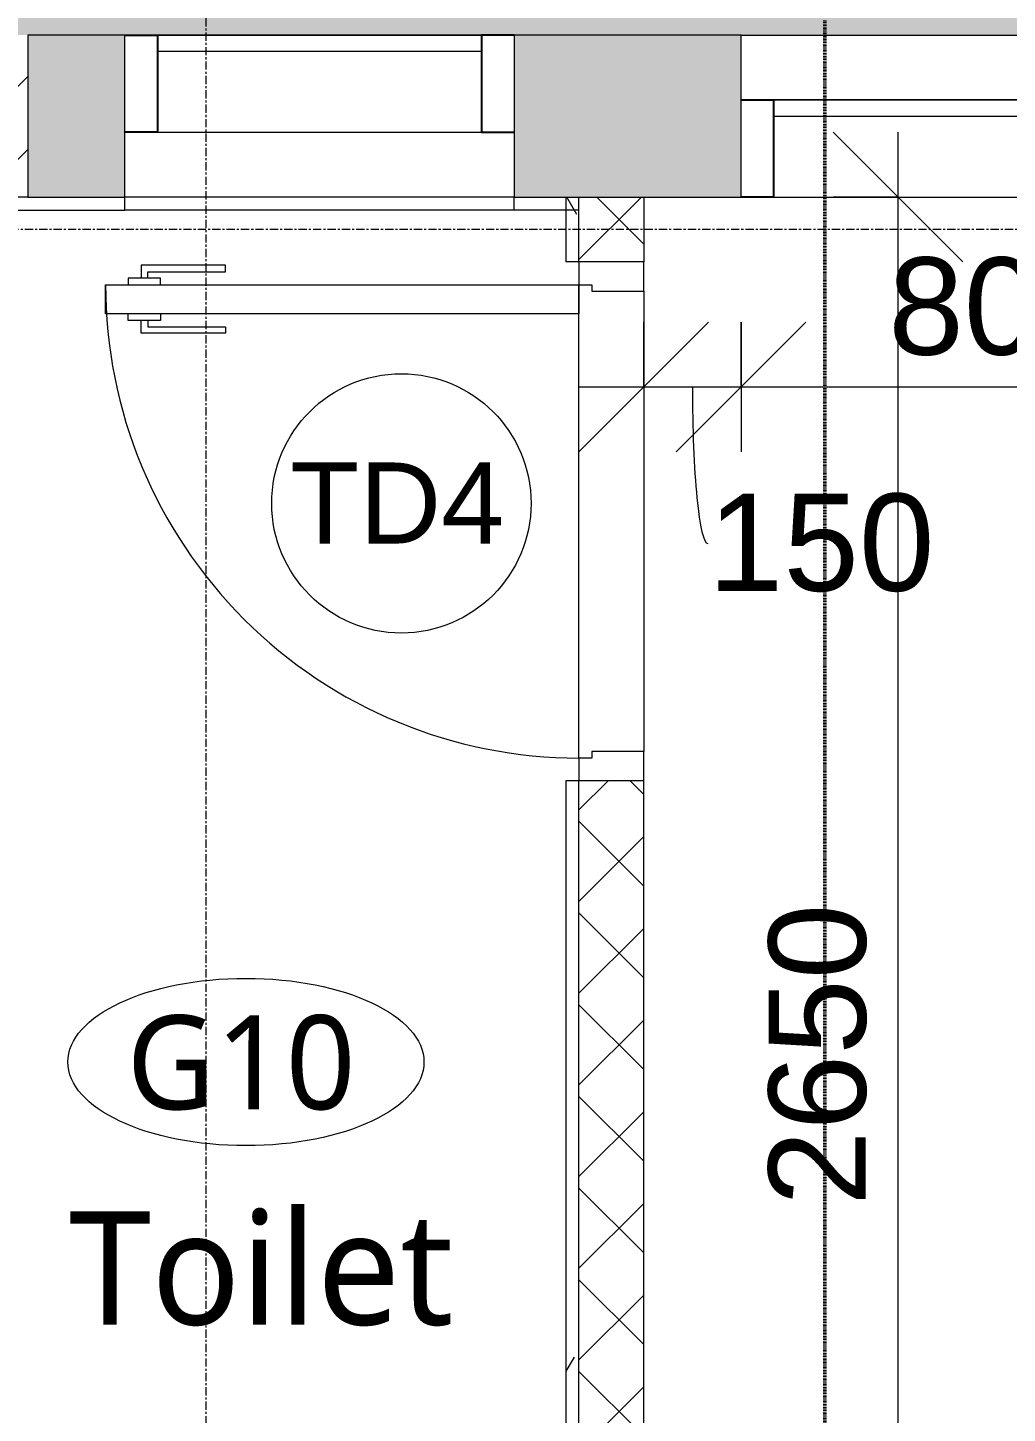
# Model space of a CAD drawing. Header units: millimetres. Extents: x -14329 to 996201, y -409013 to 338495.
# Drawn here: x -2114 to -603, y 2897 to 5033 of the extents above; entities that cross this region are included whole.
import ezdxf

# ---------------------------------------------------------------- set-up
doc = ezdxf.new("R2010")
doc.units = ezdxf.units.MM
doc.linetypes.add('Callout Boundary', pattern=[2.38125, 1.190625, -1.190625])
doc.linetypes.add('Grid Line', pattern=[22.225, 12.7, -3.175, 3.175, -3.175])
for name, color, linetype, lineweight in [('A-ANNO-DIMS', 211, 'Continuous', 9), ('A-ANNO-DIMS-100', 211, 'Continuous', 9), ('A-ANNO-SYMB', 150, 'Continuous', 9), ('A-AREA-IDEN', 2, 'Continuous', 9), ('A-DETL-GENF', 92, 'Continuous', 9), ('A-DETL-THIN', 151, 'Continuous', 9), ('A-DOOR', 31, 'Continuous', 9), ('A-DOOR-IDEN', 31, 'Continuous', 18), ('A-FLOR-PATT', 8, 'Continuous', 9), ('A-GLAZ-CURT', 52, 'Continuous', 9), ('A-GLAZ-CWMG', 51, 'Continuous', 9), ('A-WALL', 113, 'Continuous', 9), ('A-WALL-PATT', 111, 'Continuous', 18), ('S-GRID', 1, 'Continuous', 9)]:
    doc.layers.add(name, color=color, linetype=linetype, lineweight=lineweight)
doc.styles.add('Arial_1', font='arial.ttf', dxfattribs={"height": 150})
doc.styles.add('Arial_4', font='arial.ttf', dxfattribs={"height": 125})
doc.styles.add('Lucida Sans Unicode_1', font='l_10646.ttf', dxfattribs={"height": 175})
doc.styles.add('Lucida Sans Unicode_2', font='l_10646.ttf', dxfattribs={"height": 145})
doc.dimstyles.new('100', dxfattribs={"dimscale": 304.8, "dimtxt": 153.03891, "dimasz": 0.656168, "dimexe": 0.328084, "dimexo": 0.0625, "dimgap": 0.016404, "dimtad": 1, "dimdec": 0, "dimzin": 0, "dimdsep": 46, "dimtxsty": 'Arial_1', "dimblk1": 'OBLIQUE', "dimblk2": 'OBLIQUE', "dimsah": 1, "dimcen": 0.09, "dimdle": 0.328084, "dimazin": 0, "dimtfac": 1, "dimtdec": 4, "dimtix": 1, "dimtmove": 0, "dimatfit": 3, "dimfxl": 0.328084, "dimfxlon": 1, "dimtvp": 1, "dimtolj": 1, "dimtzin": 0, "dimarcsym": 2})
doc.dimstyles.new('100_2', dxfattribs={"dimscale": 304.8, "dimtxt": 153.03891, "dimasz": 0.656168, "dimexe": 0.328084, "dimexo": 0.0625, "dimgap": 0.016404, "dimtad": 1, "dimdec": 0, "dimzin": 0, "dimdsep": 46, "dimtxsty": 'Arial_1', "dimblk1": 'OBLIQUE', "dimblk2": 'OBLIQUE', "dimsah": 1, "dimcen": 0.09, "dimdle": 0.328084, "dimazin": 0, "dimtfac": 1, "dimtdec": 4, "dimtix": 1, "dimtmove": 1, "dimatfit": 3, "dimfxl": 0.328084, "dimfxlon": 1, "dimtvp": 1, "dimtolj": 1, "dimtzin": 0, "dimarcsym": 2})
pattern_1 = [(0, (0, 0), (406.4, 101.6), [33.528, -271.272, 33.528, -271.272, -1625.6]), (0, (0, 0), (406.4, 101.6), [-609.6, 33.528, -576.072, 33.528, -271.272, -711.2]), (0, (0, 0), (406.4, 101.6), [-1524, 33.528, -169.672, 33.528, -474.472]), (120, (152.4, 50.8), (-291.1882, 301.1527), [33.528, -271.272, 33.528, -271.272, -1625.6]), (120, (152.4, 50.8), (-291.1882, 301.1527), [-609.6, 33.528, -576.072, 33.528, -271.272, -711.2]), (120, (152.4, 50.8), (-291.1882, 301.1527), [-1524, 33.528, -169.672, 33.528, -474.472]), (240, (203.2, 254), (-115.2118, -402.7527), [33.528, -271.272, 33.528, -271.272, -1625.6]), (240, (203.2, 254), (-115.2118, -402.7527), [-609.6, 33.528, -576.072, 33.528, -271.272, -711.2]), (240, (203.2, 254), (-115.2118, -402.7527), [-1524, 33.528, -169.672, 33.528, -474.472])]

# ---------------------------------------------------------------- blocks, each defined once
blk = doc.blocks.new('Single_Flush_Door_-_Modern_12229 - TD4-882576-Ground Floor Lvl')
at = {"layer": 'A-DOOR', "lineweight": 18}
for p, q in [((-355, 50), (-400, 50)), ((-355, -30), (-355, 50)), ((400, 50), (355, 50)), ((355, 50), (355, -30)), ((-365, -50), (-365, -30)), ((-365, -30), (-355, -30)), ((355, -30), (365, -30)), ((365, -30), (365, -50)), ((-400, -50), (-365, -50)), ((365, -50), (400, -50))]:
    blk.add_line(p, q, dxfattribs=at)
at = {"layer": 'A-DOOR'}
for p, q in [((-365, -780), (-365, -50)), ((-365, -50), (-320, -50)), ((-320, -50), (-320, -780)), ((-395, -595), (-395, -725)), ((-385, -595), (-395, -595)), ((-385, -715), (-385, -595)), ((-300, -595), (-290, -595)), ((-300, -715), (-300, -595)), ((-290, -595), (-290, -725)), ((-375, -695), (-375, -745)), ((-365, -695), (-375, -695)), ((-320, -695), (-310, -695)), ((-310, -695), (-310, -745)), ((-395, -725), (-375, -725)), ((-375, -715), (-385, -715)), ((-310, -715), (-300, -715)), ((-290, -725), (-310, -725)), ((-375, -745), (-365, -745)), ((-310, -745), (-320, -745)), ((-320, -780), (-365, -780))]:
    blk.add_line(p, q, dxfattribs=at)
blk.add_arc((-365, -50), 730, 270, 0, dxfattribs=at)
blk = doc.blocks.new('Top-hung - Glazed Panel-739246-Ground Floor Lvl')
at = {"layer": 'A-GLAZ-CURT', "lineweight": 18}
for p, q in [((-350, -75), (-350, -50)), ((350, -50), (-350, -50)), ((350, -50), (350, -75)), ((-350, -75), (350, -75)), ((350, -75), (-350, -75))]:
    blk.add_line(p, q, dxfattribs=at)
blk = doc.blocks.new('Rectangular Mullion - 50 x 150mm-736499-Ground Floor Lvl')
at = {"layer": 'A-GLAZ-CWMG', "lineweight": 25}
for p, q in [((0, 75), (-50, 75)), ((-50, 75), (-50, -75)), ((-50, -75), (0, -75))]:
    blk.add_line(p, q, dxfattribs=at)
blk = doc.blocks.new('Rectangular Mullion - 50 x 150mm-736498-Ground Floor Lvl')
at = {"layer": 'A-GLAZ-CWMG'}
blk.add_line((-963.9, 4772.2), (-263.9, 4772.2), dxfattribs=at)
blk = doc.blocks.new('Top-hung - Glazed Panel-739642-Ground Floor Lvl')
at = {"layer": 'A-GLAZ-CURT', "lineweight": 18}
for p, q in [((-250, -75), (-250, -50)), ((250, -50), (-250, -50)), ((250, -50), (250, -75)), ((-250, -75), (250, -75)), ((250, -75), (-250, -75))]:
    blk.add_line(p, q, dxfattribs=at)
blk = doc.blocks.new('Rectangular Mullion - 50 x 150mm-736500-Ground Floor Lvl')
at = {"layer": 'A-GLAZ-CWMG', "lineweight": 25}
for p, q in [((0, 75), (-50, 75)), ((-50, 75), (-50, -75)), ((-50, -75), (0, -75))]:
    blk.add_line(p, q, dxfattribs=at)
blk = doc.blocks.new('Rectangular Mullion - 50 x 150mm-736535-Ground Floor Lvl')
at = {"layer": 'A-GLAZ-CWMG'}
blk.add_line((-1913.9, 4872.2), (-1413.9, 4872.2), dxfattribs=at)
blk = doc.blocks.new('ROOM-TAG-FINISHES1 - ROOM-TAG-FINISHES-403001-Ground Floor Lvl')
at = {"layer": 'A-AREA-IDEN'}
blk.add_ellipse((5.187, 0.849), major_axis=(-2.746, 0), ratio=0.469831, dxfattribs=at)
blk = doc.blocks.new('DIMBLOCK3-Ground Floor Lvl')
at = {"layer": 'A-ANNO-DIMS-100', "transparency": 16777216}
for p, q in [((-771.7, 4772.2), (-871.7, 4872.2)), ((-771.7, 2022.2), (-771.7, 4872.2)), ((-871.7, 4772.2), (-671.7, 4772.2)), ((-771.7, 4772.2), (-871.7, 4772.2)), ((-771.7, 4772.2), (-671.7, 4672.2)), ((-771.7, 2122.2), (-871.7, 2222.2)), ((-871.7, 2122.2), (-671.7, 2122.2)), ((-771.7, 2122.2), (-871.7, 2122.2)), ((-771.7, 2122.2), (-671.7, 2022.2))]:
    blk.add_line(p, q, dxfattribs=at)
at = {"layer": 'A-ANNO-DIMS-100', "color": 0, "transparency": 16777216, "insert": (-971.5, 3216.4), "char_height": 150, "width": 553.765, "attachment_point": 1, "rotation": 90, "line_spacing_factor": 0.941778, "style": 'Arial_1'}
blk.add_mtext('2650', dxfattribs=at)
blk = doc.blocks.new('_Oblique')
at = {"color": 0, "linetype": 'ByBlock', "lineweight": -2}
blk.add_line((-0.5, -0.5), (0.5, 0.5), dxfattribs=at)
blk = doc.blocks.new('BEL-DOOR TAG - BEL-DOOR TAG-559591-Ground Floor Lvl')
at = {"layer": 'A-DOOR-IDEN'}
blk.add_circle((-0.464, 0.805), 2, dxfattribs=at)
blk = doc.blocks.new('DIMBLOCK77-Ground Floor Lvl')
at = {"layer": 'A-ANNO-DIMS-100', "transparency": 16777216}
for p, q in [((-1163.9, 4479.5), (-1063.9, 4579.5)), ((-1163.9, 4579.5), (-1163.9, 4379.5)), ((-1163.9, 4479.5), (-1163.9, 4579.5)), ((-1013.9, 4479.5), (-913.9, 4579.5)), ((-1013.9, 4579.5), (-1013.9, 4379.5)), ((-1013.9, 4479.5), (-1013.9, 4579.5)), ((-1263.9, 4479.5), (-1013.9, 4479.5)), ((-1163.9, 4479.5), (-1263.9, 4379.5)), ((-1013.9, 4479.5), (-1113.9, 4379.5))]:
    blk.add_line(p, q, dxfattribs=at)
blk.add_ellipse((-1065.1, 4479.5), major_axis=(0, 241.7), ratio=0.098457, start_param=1.570796, end_param=3.141593, dxfattribs=at)
at = {"layer": 'A-ANNO-DIMS-100', "color": 0, "transparency": 16777216, "insert": (-1065.1, 4314.9), "char_height": 150, "width": 415.324, "attachment_point": 1, "line_spacing_factor": 0.941778, "style": 'Arial_1'}
blk.add_mtext('150', dxfattribs=at)
blk = doc.blocks.new('DIMBLOCK78-Ground Floor Lvl')
at = {"layer": 'A-ANNO-DIMS-100', "transparency": 16777216}
for p, q in [((-1013.9, 4479.5), (-913.9, 4579.5)), ((-1013.9, 4579.5), (-1013.9, 4379.5)), ((-1013.9, 4479.5), (-1013.9, 4579.5)), ((-213.9, 4479.5), (-113.9, 4579.5)), ((-213.9, 4579.5), (-213.9, 4379.5)), ((-213.9, 4479.5), (-213.9, 4579.5)), ((-1013.9, 4479.5), (-1113.9, 4379.5)), ((-1013.9, 4479.5), (-213.9, 4479.5)), ((-213.9, 4479.5), (-313.9, 4379.5))]:
    blk.add_line(p, q, dxfattribs=at)
at = {"layer": 'A-ANNO-DIMS-100', "color": 0, "transparency": 16777216, "insert": (-786.9, 4679.2), "char_height": 150, "width": 415.324, "attachment_point": 1, "line_spacing_factor": 0.941778, "style": 'Arial_1'}
blk.add_mtext('800', dxfattribs=at)

msp = doc.modelspace()

# ---------------------------------------------------------------- hatches: boundary and pattern name
at = {"layer": 'A-DETL-GENF'}
h = msp.add_hatch(color=9, dxfattribs=at)
h.paths.add_polyline_path([(2685.647, -7027.83), (2835.647, -7027.83), (2835.647, -6777.83), (2685.647, -6777.83), (2685.647, -7007.83)])
h.paths.add_polyline_path([(735.647, -7027.83), (885.647, -7027.83), (885.647, -6777.83), (735.647, -6777.83), (735.647, -6819.501)])
h.paths.add_polyline_path([(-14.253, -7027.83), (135.747, -7027.83), (135.747, -6777.83), (-14.253, -6777.83), (-14.253, -6914.375)])
h.paths.add_polyline_path([(-1413.853, -7027.83), (-1413.853, -6777.83), (-1963.853, -6777.871), (-1963.853, -7027.83), (-1713.853, -7027.83)])
h.paths.add_polyline_path([(-7118.853, -5262.83), (-7038.853, -5262.83), (-7038.853, -5062.83), (-7238.853, -5062.83), (-7238.853, -5262.83), (-7120.432, -5262.83)])
h.paths.add_polyline_path([(-3263.853, -4062.83), (-3163.853, -4062.83), (-3163.853, -3862.83), (-3263.853, -3862.83), (-3263.853, -4057.635)])
h.paths.add_polyline_path([(-5188.853, -4062.83), (-5088.853, -4062.83), (-5088.853, -3862.83), (-5188.853, -3862.83), (-5188.853, -3967.958)])
h.paths.add_polyline_path([(-1863.853, -3093.628), (-1763.853, -3093.628), (-1763.853, -2943.628), (-1963.853, -2943.628), (-1963.853, -3093.626), (-1938.853, -3093.628)])
h.paths.add_polyline_path([(-1763.853, -2362.83), (-1763.853, -2162.83), (-2038.853, -2162.83), (-2038.853, -2362.83), (-1863.853, -2362.83)])
h.paths.add_polyline_path([(-38.853, -2277.833), (-38.853, -2027.833), (-138.853, -2027.833), (-138.853, -2277.833)])
h.paths.add_polyline_path([(3786.147, -2162.83), (3786.147, -1562.83), (3486.147, -1562.83), (3486.147, -2162.83), (3736.147, -2162.83)])
h.paths.add_polyline_path([(3736.147, -627.833), (3736.147, -477.83), (3486.147, -477.83), (3486.147, -627.833)])
h.paths.add_polyline_path([(-2138.853, 437.17), (-1938.853, 437.17), (-1938.853, 687.17), (-2138.853, 687.17), (-2138.853, 454.948)])
h.paths.add_polyline_path([(3786.147, 1322.17), (3786.147, 1922.17), (3486.147, 1922.17), (3486.147, 1322.17), (3736.147, 1322.17)])
h.paths.add_polyline_path([(-138.853, 1922.17), (-38.853, 1922.17), (-38.853, 2122.17), (-138.853, 2122.17), (-138.853, 2022.17)])
h.paths.add_polyline_path([(-2138.853, 1922.17), (-1938.853, 1922.17), (-1938.853, 2122.17), (-2138.853, 2122.17), (-2138.853, 1967.625)])
h.paths.add_polyline_path([(-3038.853, 1922.17), (-2838.853, 1922.17), (-2838.853, 2122.17), (-3038.853, 2122.17)])
h.paths.add_polyline_path([(2886.147, 2522.17), (2986.147, 2522.17), (2986.147, 2622.17), (2886.147, 2622.17)])
h.paths.add_polyline_path([(-7238.853, 3337.17), (-7038.853, 3337.17), (-7038.853, 3537.17), (-7238.853, 3537.17)])
h.paths.add_polyline_path([(-2113.853, 4772.17), (-1963.853, 4772.17), (-1963.853, 5022.17), (-2113.853, 5022.17), (-2113.853, 4780.235)])
h.paths.add_polyline_path([(786.147, 4772.17), (786.147, 5022.17), (636.147, 5022.17), (636.147, 4772.17)])
h.paths.add_polyline_path([(1986.147, 4772.17), (1986.147, 5022.17), (1686.147, 5022.17), (1686.147, 4772.17), (1886.147, 4772.17)])
h.paths.add_polyline_path([(-1013.853, 4772.17), (-1013.853, 5022.17), (-1363.853, 5022.17), (-1363.853, 4772.17), (-1163.853, 4772.17)])
h.paths.add_polyline_path([(-63.853, 4772.17), (-63.853, 5022.17), (-213.853, 5022.17), (-213.853, 4772.17)])
h.paths.add_polyline_path([(2886.147, 4772.17), (3036.147, 4772.17), (3036.147, 5022.17), (2886.147, 5022.17), (2886.147, 4925.073)])
at = {"layer": 'A-FLOR-PATT'}
h = msp.add_hatch(dxfattribs=at)
h.set_pattern_fill('FP_4', color=256, style=0, pattern_type=2)
h.set_pattern_definition([(45, (0, 0), (0, 215.5261), [457.2, -152.4]), (135, (107.76, 107.76), (1e-14, 215.5261), [457.2, -152.4])])
h.paths.add_polyline_path([(3736.147, -8377.83), (5736.147, -8377.83), (5736.147, 9822.171), (-5221.853, 9822.171), (-5221.853, 9820.571), (-6090.853, 9820.571), (-6090.853, 9822.171), (-6116.853, 9822.171), (-6116.853, 9820.571), (-6985.853, 9820.571), (-6985.853, 9822.171), (-7038.853, 9822.171), (-7038.853, 7137.17), (-6238.853, 7137.17), (-6238.853, 7037.17), (-3788.853, 7037.17), (-3788.853, 7137.17), (-2788.853, 7137.17), (-2788.853, 6496.82), (-2779.328, 6496.82), (-2779.328, 6439.67), (-2547.553, 6439.67), (-2547.553, 6430.145), (-2553.903, 6430.145), (-2553.903, 5844.195), (-2547.553, 5844.195), (-2547.553, 5834.67), (-2779.328, 5834.67), (-2779.328, 5777.52), (-2788.853, 5777.52), (-2788.853, 5022.17), (486.147, 5022.17), (486.147, 6022.17), (3186.147, 6022.17), (3186.147, 5022.17), (3736.147, 5022.17), (3736.147, 1922.17), (3786.147, 1922.17), (3786.147, 1322.17), (3736.147, 1322.17), (3736.147, -177.83), (4936.147, -177.83), (4936.147, -2162.83), (3736.147, -2162.83), (3736.147, -8227.83)])
h.paths.add_polyline_path([(-2777.74, 5844.195), (-2604.703, 5844.195), (-2604.703, 6430.145), (-2788.853, 6430.145), (-2788.853, 5844.195), (-2779.328, 5844.195)])
at = {"layer": 'A-WALL-PATT', "lineweight": 9}
h = msp.add_hatch(dxfattribs=at)
h.set_pattern_fill('FP_1', color=256, style=0, pattern_type=2)
h.set_pattern_definition([(45, (0, 0), (-112.253, 112.253), []), (45, (112.25, 0), (-112.253, 112.253), [79.375, -39.687])])
h.paths.add_polyline_path([(-63.853, 4772.17), (636.147, 4772.17), (636.147, 5022.17), (-63.853, 5022.17), (-63.853, 4809.67)])
h.paths.add_polyline_path([(-2238.853, 4772.17), (-2113.853, 4772.17), (-2113.853, 5022.17), (-2788.853, 5022.17), (-2788.853, 4772.17)])
h.paths.add_polyline_path([(3486.147, 4772.17), (3486.147, 5022.17), (3036.147, 5022.17), (3036.147, 4772.17), (3072.686, 4772.17)])
h = msp.add_hatch(dxfattribs=at)
h.set_pattern_fill('FP_8', color=256, style=0, pattern_type=2)
h.set_pattern_definition(pattern_1)
h.paths.add_polyline_path([(-1363.853, 4752.17), (-1283.853, 4752.17), (-1283.853, 4772.17), (-1363.853, 4772.17)])
h.paths.add_polyline_path([(-2113.853, 4752.17), (-1963.853, 4752.17), (-1963.853, 4772.17), (-2118.853, 4772.17), (-2118.853, 4752.17)])
h = msp.add_hatch(dxfattribs=at)
h.set_pattern_fill('FP_8', color=256, style=0, pattern_type=2)
h.set_pattern_definition(pattern_1)
h.paths.add_polyline_path([(-1283.853, 2842.17), (-1263.853, 2842.17), (-1263.853, 3872.17), (-1283.853, 3872.17), (-1283.853, 3823.853)])
h.paths.add_polyline_path([(-1263.853, 4672.17), (-1263.853, 4772.17), (-1283.853, 4772.17), (-1283.853, 4672.17)])
h = msp.add_hatch(dxfattribs=at)
h.set_pattern_fill('FP_3', color=256, style=0, pattern_type=2)
h.set_pattern_definition([(45, (0, 0), (-70.7107, 70.7107), []), (135, (0, 0), (-70.7107, -70.7107), [])])
h.paths.add_polyline_path([(-1263.853, 2122.17), (-1163.853, 2122.17), (-1163.853, 3872.17), (-1263.853, 3872.17), (-1263.853, 2131.926)])
h.paths.add_polyline_path([(-1263.853, 4672.17), (-1163.853, 4672.17), (-1163.853, 4772.17), (-1263.853, 4772.17), (-1263.853, 4752.17)])

# ---------------------------------------------------------------- linework, layer by layer
at = {"layer": 'A-ANNO-SYMB', "linetype": 'Callout Boundary', "lineweight": 50}
msp.add_line((-884.416, 1883.349), (-884.416, 5044.771), dxfattribs=at)
at = {"layer": 'A-DETL-THIN'}
for p, q in [((-1963.853, 5022.17), (-2113.853, 5022.17)), ((-2113.853, 5022.17), (-2113.853, 4772.17)), ((-1963.853, 4772.17), (-1963.853, 5022.17)), ((-1013.853, 5022.17), (-1363.853, 5022.17)), ((-1363.853, 5022.17), (-1363.853, 4772.17)), ((-1013.853, 4772.17), (-1013.853, 5022.17)), ((-2113.853, 4772.17), (-1963.853, 4772.17)), ((-1363.853, 4772.17), (-1013.853, 4772.17))]:
    msp.add_line(p, q, dxfattribs=at)
at = {"layer": 'A-WALL'}
for p, q in [((-1013.853, 5022.17), (-213.853, 5022.17)), ((-2113.853, 4772.17), (-2238.853, 4772.17)), ((-1363.853, 4772.17), (-1963.853, 4772.17)), ((-1363.853, 4752.17), (-1963.853, 4752.17)), ((-1263.853, 3907.17), (-1263.853, 4637.17)), ((-1163.853, 4627.17), (-1163.853, 3917.17))]:
    msp.add_line(p, q, dxfattribs=at)
at = {"layer": 'A-WALL', "lineweight": 18}
for p, q in [((-1963.853, 4752.17), (-1963.853, 4772.17)), ((-1363.853, 4752.17), (-1363.853, 4772.17)), ((-1283.853, 4772.17), (-1283.853, 4672.17)), ((-1263.853, 4672.17), (-1263.853, 4772.17)), ((-1163.853, 4772.17), (-1163.853, 4672.17)), ((-2138.853, 4752.17), (-1963.853, 4752.17)), ((-1263.853, 4752.17), (-1363.853, 4752.17)), ((-1163.853, 4672.17), (-1283.853, 4672.17)), ((-1163.853, 3872.17), (-1283.853, 3872.17)), ((-1283.853, 3872.17), (-1283.853, 2122.17)), ((-1263.853, 2122.17), (-1263.853, 3872.17)), ((-1163.853, 2122.17), (-1163.853, 3872.17))]:
    msp.add_line(p, q, dxfattribs=at)
at = {"layer": 'S-GRID', "linetype": 'Grid Line'}
for p, q in [((-1838.853, -12055.578), (-1838.853, 15091.43)), ((7895.601, 4722.17), (-11133.357, 4722.17))]:
    msp.add_line(p, q, dxfattribs=at)

# ---------------------------------------------------------------- block references
at = {"layer": 'A-AREA-IDEN', "xscale": 99.99999999999993, "yscale": 99.99999999999993, "zscale": 99.99999999999993}
msp.add_blockref('ROOM-TAG-FINISHES1 - ROOM-TAG-FINISHES-403001-Ground Floor Lvl', (-2296.138, 3353.439), dxfattribs=at)
at = {"layer": 'A-DOOR', "rotation": 269.9999999999999}
msp.add_blockref('Single_Flush_Door_-_Modern_12229 - TD4-882576-Ground Floor Lvl', (-1213.853, 4272.17), dxfattribs=at)
at = {"layer": 'A-DOOR-IDEN', "xscale": 99.99999999999993, "yscale": 99.99999999999993, "zscale": 99.99999999999993}
msp.add_blockref('BEL-DOOR TAG - BEL-DOOR TAG-559591-Ground Floor Lvl', (-1491.239, 4219.335), dxfattribs=at)
at = {"layer": 'A-GLAZ-CURT', "lineweight": 18, "rotation": 180}
for name, p in [('Top-hung - Glazed Panel-739642-Ground Floor Lvl', (-1663.853, 4947.17)), ('Top-hung - Glazed Panel-739246-Ground Floor Lvl', (-613.853, 4847.17))]:
    msp.add_blockref(name, p, dxfattribs=at)
at = {"layer": 'A-GLAZ-CWMG', "lineweight": 25, "extrusion": (0, 0, -1)}
for p in [(1963.853, 4947.17), (1013.853, 4847.17)]:
    msp.add_blockref('Rectangular Mullion - 50 x 150mm-736499-Ground Floor Lvl', p, dxfattribs=at)
at = {"layer": 'A-GLAZ-CWMG'}
for name, p in [('Rectangular Mullion - 50 x 150mm-736500-Ground Floor Lvl', (-1363.853, 4947.17)), ('Rectangular Mullion - 50 x 150mm-736535-Ground Floor Lvl', (0, 0)), ('Rectangular Mullion - 50 x 150mm-736498-Ground Floor Lvl', (0, 0))]:
    msp.add_blockref(name, p, dxfattribs=at)

# ---------------------------------------------------------------- texts
at = {"layer": 'A-AREA-IDEN', "attachment_point": 1}
for s, insert, char_height, width, style in [('G10', (-1961.714, 3510.381), 145, 456.96187, 'Lucida Sans Unicode_2'), ('Toilet', (-2050.249, 3208.131), 175, 825.73812, 'Lucida Sans Unicode_1')]:
    msp.add_mtext(s, dxfattribs=dict(at, insert=insert, char_height=char_height, width=width, style=style))
at = {"layer": 'A-DOOR-IDEN', "lineweight": 9, "insert": (-1708.992, 4362.943), "char_height": 125, "width": 408.86062, "attachment_point": 1, "style": 'Arial_4'}
msp.add_mtext('TD4', dxfattribs=at)

# ---------------------------------------------------------------- dimensions: what is measured, and where the dimension line sits
at = {"layer": 'A-ANNO-DIMS'}
dim = msp.add_linear_dim(base=(-771.749, 4772.17), p1=(-871.749, 2122.17), p2=(-871.749, 4772.17), angle=90, dimstyle='100', override={"dimpost": '<>', "dimfxl": 2649.999736}, dxfattribs=at)
dim.commit()
dim.dimension.update_dxf_attribs({"geometry": 'DIMBLOCK3-Ground Floor Lvl', "text_midpoint": (-853.335, 3447.17)})
dim = msp.add_linear_dim(base=(-213.853, 4479.502), p1=(-1013.853, 4579.502), p2=(-213.853, 4579.502), dimstyle='100', override={"dimpost": '<>', "dimfxl": 800}, dxfattribs=at)
dim.commit()
dim.dimension.update_dxf_attribs({"geometry": 'DIMBLOCK78-Ground Floor Lvl', "text_midpoint": (-613.853, 4561.088)})
dim = msp.add_linear_dim(base=(-1013.853, 4479.502), p1=(-1163.853, 4579.502), p2=(-1013.853, 4579.502), dimstyle='100_2', override={"dimpost": '<>', "dimfxl": 150}, dxfattribs=at)
dim.commit()
dim.dimension.update_dxf_attribs({"geometry": 'DIMBLOCK77-Ground Floor Lvl', "text_midpoint": (-857.398, 4214.854), "dimtype": 160})

doc.saveas('drawing.dxf')
